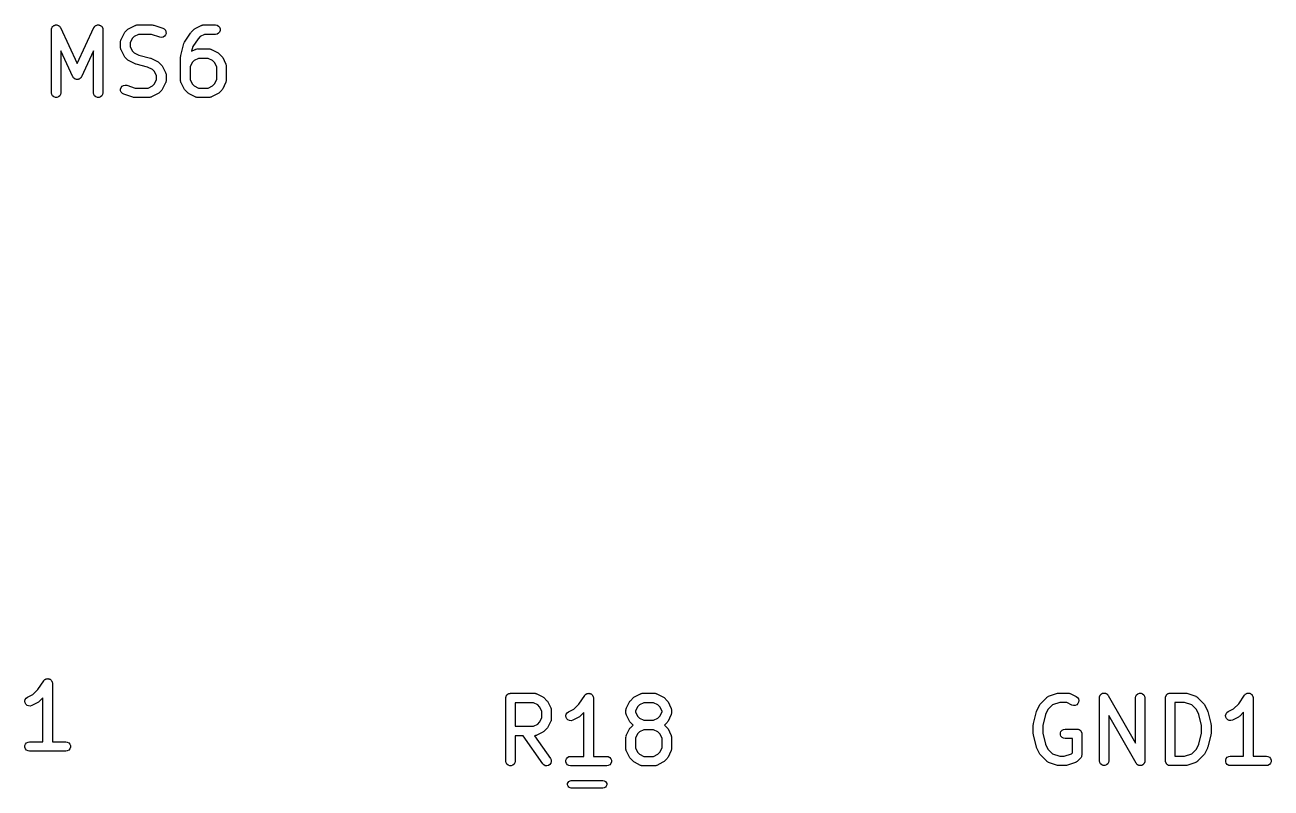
# Model space of a CAD drawing. Extents: x 83.4 to 168.1, y -157.3 to -85.4.
# Drawn here: x 145.28 to 165.02, y -108.34 to -96.25 of the extents above; entities that cross this region are included whole.
import ezdxf

# ---------------------------------------------------------------- set-up
doc = ezdxf.new("R2010")
doc.units = 0
doc.header["$MEASUREMENT"] = 0
doc.layers.add('BLACK', color=7, linetype='CONTINUOUS')

msp = doc.modelspace()

# ---------------------------------------------------------------- linework, layer by layer
at = {"layer": 'Black'}
for p, q in [((145.696, -96.3239), (145.698, -96.3143)), ((145.696, -97.3239), (145.696, -96.3239)), ((145.698, -96.3143), (145.699, -96.3046)), ((145.699, -96.3046), (145.7, -96.3016)), ((145.7, -96.3016), (145.701, -96.2983)), ((145.701, -96.2983), (145.706, -96.2898)), ((145.706, -96.2898), (145.71, -96.2809)), ((145.71, -96.2809), (145.712, -96.2786)), ((145.712, -96.2786), (145.714, -96.2757)), ((145.714, -96.2757), (145.721, -96.2694)), ((145.721, -96.2694), (145.728, -96.2625)), ((145.728, -96.2625), (145.731, -96.2611)), ((145.731, -96.2611), (145.734, -96.259)), ((145.734, -96.259), (145.743, -96.2556)), ((145.743, -96.2556), (145.752, -96.2515)), ((145.752, -96.2515), (145.755, -96.2512)), ((145.755, -96.2512), (145.758, -96.2501)), ((145.758, -96.2501), (145.768, -96.2501)), ((145.768, -96.2501), (145.778, -96.2492)), ((145.778, -96.2492), (145.781, -96.2501)), ((145.781, -96.2501), (145.784, -96.2501)), ((145.784, -96.2501), (145.794, -96.2534)), ((145.794, -96.2534), (145.803, -96.256)), ((145.803, -96.256), (145.806, -96.2579)), ((145.806, -96.2579), (145.809, -96.259)), ((145.809, -96.259), (145.816, -96.2653)), ((145.816, -96.2653), (145.824, -96.2709)), ((145.824, -96.2709), (145.826, -96.2736)), ((145.826, -96.2736), (145.829, -96.2757)), ((145.829, -96.2757), (145.834, -96.2842)), ((145.834, -96.2842), (145.839, -96.2922)), ((145.839, -96.2922), (146.105, -96.8609)), ((146.105, -96.8609), (146.37, -96.2922)), ((146.37, -96.2922), (146.376, -96.2842)), ((146.376, -96.2842), (146.381, -96.2757)), ((146.381, -96.2757), (146.383, -96.2736)), ((146.383, -96.2736), (146.385, -96.2709)), ((146.385, -96.2709), (146.393, -96.2653)), ((146.393, -96.2653), (146.4, -96.259)), ((146.4, -96.259), (146.404, -96.2579)), ((146.404, -96.2579), (146.406, -96.256)), ((146.406, -96.256), (146.416, -96.2534)), ((146.416, -96.2534), (146.425, -96.2501)), ((146.425, -96.2501), (146.428, -96.2501)), ((146.428, -96.2501), (146.431, -96.2492)), ((146.431, -96.2492), (146.441, -96.2501)), ((146.441, -96.2501), (146.451, -96.2501)), ((146.451, -96.2501), (146.454, -96.2512)), ((146.454, -96.2512), (146.457, -96.2515)), ((146.457, -96.2515), (146.466, -96.2556)), ((146.466, -96.2556), (146.475, -96.259)), ((146.475, -96.259), (146.478, -96.2611)), ((146.478, -96.2611), (146.481, -96.2625)), ((146.481, -96.2625), (146.488, -96.2694)), ((146.488, -96.2694), (146.495, -96.2757)), ((146.495, -96.2757), (146.497, -96.2786)), ((146.497, -96.2786), (146.499, -96.2809)), ((146.499, -96.2809), (146.504, -96.2898)), ((146.504, -96.2898), (146.508, -96.2983)), ((146.508, -96.2983), (146.509, -96.3016)), ((146.509, -96.3016), (146.51, -96.3046)), ((146.51, -96.3046), (146.511, -96.3143)), ((146.511, -96.3143), (146.513, -96.3239)), ((146.513, -96.3239), (146.513, -97.3239)), ((146.854, -96.376), (146.861, -96.3661)), ((146.861, -96.3661), (146.909, -96.3185)), ((146.909, -96.3185), (146.919, -96.3116)), ((146.919, -96.3116), (146.928, -96.3045)), ((146.928, -96.3045), (147.023, -96.2569)), ((147.023, -96.2569), (147.028, -96.2556)), ((147.028, -96.2556), (147.031, -96.2535)), ((147.031, -96.2535), (147.04, -96.2519)), ((147.04, -96.2519), (147.048, -96.2494)), ((147.048, -96.2494), (147.053, -96.2497)), ((147.053, -96.2497), (147.057, -96.2489)), ((147.057, -96.2489), (147.295, -96.2489)), ((147.295, -96.2489), (147.307, -96.251)), ((147.307, -96.251), (147.319, -96.2528)), ((147.319, -96.2528), (147.462, -96.3004)), ((147.462, -96.3004), (147.485, -96.3128)), ((147.485, -96.3128), (147.502, -96.3323)), ((147.502, -96.3323), (147.511, -96.3565)), ((147.511, -96.3565), (147.512, -96.3826)), ((147.904, -96.3722), (147.909, -96.3661)), ((147.909, -96.3661), (147.956, -96.3185)), ((147.956, -96.3185), (147.966, -96.3116)), ((147.966, -96.3116), (147.976, -96.3045)), ((147.976, -96.3045), (148.071, -96.2569)), ((148.071, -96.2569), (148.075, -96.2556)), ((148.075, -96.2556), (148.079, -96.2535)), ((148.079, -96.2535), (148.088, -96.2519)), ((148.088, -96.2519), (148.096, -96.2494)), ((148.096, -96.2494), (148.1, -96.2497)), ((148.1, -96.2497), (148.105, -96.2489)), ((148.105, -96.2489), (148.295, -96.2489)), ((148.295, -96.2489), (148.321, -96.2535)), ((148.321, -96.2535), (148.343, -96.2665)), ((148.343, -96.2665), (148.36, -96.2864)), ((148.36, -96.3614), (148.343, -96.3814)), ((148.36, -96.2864), (148.369, -96.3109)), ((148.369, -96.337), (148.36, -96.3614)), ((148.369, -96.3109), (148.369, -96.337)), ((146.792, -96.5058), (146.795, -96.4974)), ((146.792, -96.5102), (146.792, -96.5058)), ((146.792, -96.5144), (146.792, -96.5102)), ((146.792, -96.6097), (146.792, -96.5144)), ((146.795, -96.4974), (146.796, -96.4888)), ((146.796, -96.4888), (146.798, -96.485)), ((146.798, -96.485), (146.799, -96.4809)), ((146.799, -96.4809), (146.847, -96.3856)), ((146.847, -96.3856), (146.854, -96.376)), ((146.976, -96.4636), (146.942, -96.5321)), ((146.942, -96.5321), (146.942, -96.592)), ((147.006, -96.4332), (146.976, -96.4636)), ((147.075, -96.3989), (147.006, -96.4332)), ((147.283, -96.3989), (147.075, -96.3989)), ((147.414, -96.4427), (147.283, -96.3989)), ((147.44, -96.4465), (147.414, -96.4427)), ((147.466, -96.4413), (147.44, -96.4465)), ((147.488, -96.4277), (147.466, -96.4413)), ((147.504, -96.4073), (147.488, -96.4277)), ((147.512, -96.3826), (147.504, -96.4073)), ((147.746, -96.7343), (147.794, -96.5438)), ((147.794, -96.5438), (147.799, -96.5322)), ((147.799, -96.5322), (147.804, -96.5204)), ((147.804, -96.5204), (147.899, -96.3776)), ((147.899, -96.3776), (147.904, -96.3722)), ((148.02, -96.467), (147.936, -96.5928)), ((148.054, -96.4332), (148.02, -96.467)), ((148.122, -96.3989), (148.054, -96.4332)), ((148.295, -96.3989), (148.122, -96.3989)), ((148.321, -96.3944), (148.295, -96.3989)), ((148.343, -96.3814), (148.321, -96.3944)), ((146.037, -97.0699), (145.846, -96.662)), ((145.846, -96.662), (145.846, -97.3239)), ((146.363, -96.662), (146.173, -97.0699)), ((146.363, -97.3239), (146.363, -96.662)), ((146.792, -96.6139), (146.792, -96.6097)), ((146.792, -96.6182), (146.792, -96.6139)), ((146.795, -96.6267), (146.792, -96.6182)), ((146.796, -96.6353), (146.795, -96.6267)), ((146.798, -96.6391), (146.796, -96.6353)), ((146.799, -96.6432), (146.798, -96.6391)), ((146.847, -96.7384), (146.799, -96.6432)), ((146.854, -96.7481), (146.847, -96.7384)), ((146.861, -96.7579), (146.854, -96.7481)), ((146.909, -96.8055), (146.861, -96.7579)), ((146.942, -96.592), (146.976, -96.6605)), ((146.976, -96.6605), (147.006, -96.6909)), ((147.006, -96.6909), (147.083, -96.7294)), ((147.083, -96.7294), (147.266, -96.775)), ((147.744, -96.7525), (147.746, -96.7435)), ((147.744, -97.1335), (147.744, -96.7525)), ((147.746, -96.7435), (147.746, -96.7343)), ((147.936, -96.5928), (147.918, -96.6669)), ((147.918, -96.6669), (147.976, -96.6378)), ((147.976, -96.6378), (147.98, -96.6366)), ((147.98, -96.6366), (147.984, -96.6344)), ((147.984, -96.6344), (147.992, -96.6329)), ((147.992, -96.6329), (148.001, -96.6304)), ((148.001, -96.6304), (148.005, -96.6306)), ((148.005, -96.6306), (148.009, -96.6299)), ((148.009, -96.6299), (148.2, -96.6299)), ((148.2, -96.6299), (148.204, -96.6306)), ((148.204, -96.6306), (148.208, -96.6304)), ((148.208, -96.6304), (148.217, -96.6329)), ((148.217, -96.6329), (148.226, -96.6344)), ((148.226, -96.6344), (148.229, -96.6366)), ((148.229, -96.6366), (148.233, -96.6378)), ((148.233, -96.6378), (148.329, -96.6854)), ((148.329, -96.6854), (148.338, -96.6926)), ((148.338, -96.6926), (148.348, -96.6995)), ((148.348, -96.6995), (148.396, -96.7471)), ((148.396, -96.7471), (148.403, -96.7569)), ((148.403, -96.7569), (148.41, -96.7666)), ((146.919, -96.8124), (146.909, -96.8055)), ((146.928, -96.8196), (146.919, -96.8124)), ((147.023, -96.8672), (146.928, -96.8196)), ((147.031, -96.8696), (147.023, -96.8672)), ((147.039, -96.8729), (147.031, -96.8696)), ((147.221, -96.9185), (147.039, -96.8729)), ((147.298, -96.957), (147.221, -96.9185)), ((147.266, -96.775), (147.273, -96.7783)), ((147.273, -96.7783), (147.281, -96.7807)), ((147.281, -96.7807), (147.376, -96.8283)), ((147.329, -96.9874), (147.298, -96.957)), ((147.376, -96.8283), (147.386, -96.8355)), ((147.386, -96.8355), (147.396, -96.8423)), ((147.396, -96.8423), (147.443, -96.89)), ((147.443, -96.89), (147.45, -96.8998)), ((147.45, -96.8998), (147.457, -96.9095)), ((147.457, -96.9095), (147.505, -97.0047)), ((147.928, -96.8446), (147.894, -96.9131)), ((147.894, -96.9131), (147.894, -97.1158)), ((147.959, -96.8142), (147.928, -96.8446)), ((148.027, -96.7799), (147.959, -96.8142)), ((148.182, -96.7799), (148.027, -96.7799)), ((148.251, -96.8142), (148.182, -96.7799)), ((148.281, -96.8446), (148.251, -96.8142)), ((148.315, -96.9131), (148.281, -96.8446)), ((148.315, -97.1158), (148.315, -96.9131)), ((148.41, -96.7666), (148.457, -96.8618)), ((148.457, -96.8618), (148.459, -96.866)), ((148.459, -96.866), (148.461, -96.8697)), ((148.461, -96.8697), (148.462, -96.8784)), ((148.462, -96.8784), (148.465, -96.8868)), ((148.465, -96.8868), (148.465, -96.8911)), ((148.465, -96.8911), (148.465, -96.8954)), ((148.465, -96.8954), (148.465, -97.1335)), ((146.04, -97.0753), (146.037, -97.0699)), ((146.043, -97.0812), (146.04, -97.0753)), ((146.048, -97.0859), (146.043, -97.0812)), ((146.052, -97.0913), (146.048, -97.0859)), ((146.057, -97.095), (146.052, -97.0913)), ((146.062, -97.0997), (146.057, -97.095)), ((146.068, -97.1024), (146.062, -97.0997)), ((146.073, -97.1062), (146.068, -97.1024)), ((146.079, -97.1079), (146.073, -97.1062)), ((146.085, -97.1107), (146.079, -97.1079)), ((146.092, -97.1112), (146.085, -97.1107)), ((146.098, -97.1129), (146.092, -97.1112)), ((146.105, -97.1124), (146.098, -97.1129)), ((146.111, -97.1129), (146.105, -97.1124)), ((146.118, -97.1112), (146.111, -97.1129)), ((146.124, -97.1107), (146.118, -97.1112)), ((146.13, -97.1079), (146.124, -97.1107)), ((146.136, -97.1062), (146.13, -97.1079)), ((146.142, -97.1024), (146.136, -97.1062)), ((146.148, -97.0997), (146.142, -97.1024)), ((146.152, -97.095), (146.148, -97.0997)), ((146.158, -97.0913), (146.152, -97.095)), ((146.161, -97.0859), (146.158, -97.0913)), ((146.166, -97.0812), (146.161, -97.0859)), ((146.169, -97.0753), (146.166, -97.0812)), ((146.173, -97.0699), (146.169, -97.0753)), ((147.363, -97.0559), (147.329, -96.9874)), ((147.329, -97.1843), (147.363, -97.1158)), ((147.363, -97.1158), (147.363, -97.0559)), ((147.505, -97.0047), (147.506, -97.0088)), ((147.506, -97.0088), (147.508, -97.0126)), ((147.508, -97.1591), (147.506, -97.1629)), ((147.508, -97.0126), (147.51, -97.0212)), ((147.51, -97.1505), (147.508, -97.1591)), ((147.51, -97.0212), (147.512, -97.0297)), ((147.512, -97.142), (147.51, -97.1505)), ((147.512, -97.0297), (147.512, -97.034)), ((147.512, -97.034), (147.513, -97.0382)), ((147.513, -97.1335), (147.512, -97.1377)), ((147.512, -97.1377), (147.512, -97.142)), ((147.513, -97.0382), (147.513, -97.1335)), ((147.745, -97.1377), (147.744, -97.1335)), ((147.744, -97.142), (147.745, -97.1377)), ((147.747, -97.1505), (147.744, -97.142)), ((147.748, -97.1591), (147.747, -97.1505)), ((147.751, -97.1629), (147.748, -97.1591)), ((147.894, -97.1158), (147.928, -97.1843)), ((148.281, -97.1843), (148.315, -97.1158)), ((148.461, -97.1591), (148.459, -97.1629)), ((148.462, -97.1505), (148.461, -97.1591)), ((148.465, -97.142), (148.462, -97.1505)), ((148.465, -97.1335), (148.465, -97.1377)), ((148.465, -97.1377), (148.465, -97.142)), ((145.701, -97.3496), (145.696, -97.3239)), ((145.714, -97.3722), (145.701, -97.3496)), ((145.842, -97.3496), (145.829, -97.3722)), ((145.846, -97.3239), (145.842, -97.3496)), ((146.367, -97.3496), (146.363, -97.3239)), ((146.381, -97.3722), (146.367, -97.3496)), ((146.508, -97.3496), (146.495, -97.3722)), ((146.513, -97.3239), (146.508, -97.3496)), ((146.792, -97.2653), (146.801, -97.2406)), ((146.793, -97.2914), (146.792, -97.2653)), ((146.803, -97.3156), (146.793, -97.2914)), ((146.801, -97.2406), (146.817, -97.2202)), ((146.82, -97.3351), (146.803, -97.3156)), ((146.817, -97.2202), (146.839, -97.2066)), ((146.843, -97.3475), (146.82, -97.3351)), ((146.839, -97.2066), (146.864, -97.2014)), ((146.986, -97.3951), (146.843, -97.3475)), ((146.864, -97.2014), (146.89, -97.2052)), ((146.89, -97.2052), (147.022, -97.2489)), ((147.022, -97.2489), (147.23, -97.2489)), ((147.23, -97.2489), (147.298, -97.2147)), ((147.376, -97.3434), (147.281, -97.391)), ((147.298, -97.2147), (147.329, -97.1843)), ((147.386, -97.3362), (147.376, -97.3434)), ((147.396, -97.3294), (147.386, -97.3362)), ((147.443, -97.2817), (147.396, -97.3294)), ((147.45, -97.2719), (147.443, -97.2817)), ((147.457, -97.2622), (147.45, -97.2719)), ((147.505, -97.167), (147.457, -97.2622)), ((147.506, -97.1629), (147.505, -97.167)), ((147.752, -97.167), (147.751, -97.1629)), ((147.799, -97.2622), (147.752, -97.167)), ((147.807, -97.2719), (147.799, -97.2622)), ((147.813, -97.2817), (147.807, -97.2719)), ((147.861, -97.3294), (147.813, -97.2817)), ((147.871, -97.3362), (147.861, -97.3294)), ((147.881, -97.3434), (147.871, -97.3362)), ((147.976, -97.391), (147.881, -97.3434)), ((147.928, -97.1843), (147.959, -97.2147)), ((147.959, -97.2147), (148.027, -97.2489)), ((148.027, -97.2489), (148.182, -97.2489)), ((148.182, -97.2489), (148.251, -97.2147)), ((148.329, -97.3434), (148.233, -97.391)), ((148.251, -97.2147), (148.281, -97.1843)), ((148.338, -97.3362), (148.329, -97.3434)), ((148.348, -97.3294), (148.338, -97.3362)), ((148.396, -97.2817), (148.348, -97.3294)), ((148.403, -97.2719), (148.396, -97.2817)), ((148.41, -97.2622), (148.403, -97.2719)), ((148.457, -97.167), (148.41, -97.2622)), ((148.459, -97.1629), (148.457, -97.167)), ((145.734, -97.3889), (145.714, -97.3722)), ((145.758, -97.3978), (145.734, -97.3889)), ((145.784, -97.3978), (145.758, -97.3978)), ((145.809, -97.3889), (145.784, -97.3978)), ((145.829, -97.3722), (145.809, -97.3889)), ((146.4, -97.3889), (146.381, -97.3722)), ((146.425, -97.3978), (146.4, -97.3889)), ((146.451, -97.3978), (146.425, -97.3978)), ((146.475, -97.3889), (146.451, -97.3978)), ((146.495, -97.3722), (146.475, -97.3889)), ((146.998, -97.3969), (146.986, -97.3951)), ((147.009, -97.3989), (146.998, -97.3969)), ((147.247, -97.3989), (147.009, -97.3989)), ((147.252, -97.3982), (147.247, -97.3989)), ((147.256, -97.3985), (147.252, -97.3982)), ((147.264, -97.3959), (147.256, -97.3985)), ((147.273, -97.3944), (147.264, -97.3959)), ((147.277, -97.3923), (147.273, -97.3944)), ((147.281, -97.391), (147.277, -97.3923)), ((147.98, -97.3923), (147.976, -97.391)), ((147.984, -97.3944), (147.98, -97.3923)), ((147.992, -97.3959), (147.984, -97.3944)), ((148.001, -97.3985), (147.992, -97.3959)), ((148.005, -97.3982), (148.001, -97.3985)), ((148.009, -97.3989), (148.005, -97.3982)), ((148.2, -97.3989), (148.009, -97.3989)), ((148.204, -97.3982), (148.2, -97.3989)), ((148.208, -97.3985), (148.204, -97.3982)), ((148.217, -97.3959), (148.208, -97.3985)), ((148.226, -97.3944), (148.217, -97.3959)), ((148.229, -97.3923), (148.226, -97.3944)), ((148.233, -97.391), (148.229, -97.3923)), ((145.574, -106.642), (145.577, -106.639)), ((145.577, -106.639), (145.579, -106.635)), ((145.579, -106.635), (145.586, -106.63)), ((145.586, -106.63), (145.592, -106.623)), ((145.592, -106.623), (145.596, -106.621)), ((145.596, -106.621), (145.599, -106.619)), ((145.599, -106.619), (145.607, -106.615)), ((145.607, -106.615), (145.615, -106.611)), ((145.615, -106.611), (145.62, -106.611)), ((145.62, -106.611), (145.623, -106.61)), ((145.623, -106.61), (145.632, -106.61)), ((145.632, -106.61), (145.641, -106.609)), ((145.641, -106.609), (145.645, -106.61)), ((145.645, -106.61), (145.649, -106.61)), ((145.649, -106.61), (145.658, -106.613)), ((145.658, -106.613), (145.667, -106.615)), ((145.667, -106.615), (145.67, -106.617)), ((145.67, -106.617), (145.674, -106.619)), ((145.674, -106.619), (145.681, -106.624)), ((145.681, -106.624), (145.688, -106.629)), ((145.688, -106.629), (145.691, -106.633)), ((145.691, -106.633), (145.694, -106.635)), ((145.694, -106.635), (145.698, -106.643)), ((145.402, -106.86), (145.483, -106.779)), ((145.483, -106.779), (145.574, -106.642)), ((145.698, -106.643), (145.704, -106.65)), ((145.704, -106.65), (145.705, -106.654)), ((145.705, -106.654), (145.707, -106.658)), ((145.707, -106.658), (145.708, -106.667)), ((145.708, -106.667), (145.711, -106.675)), ((145.711, -106.675), (145.711, -106.679)), ((145.711, -106.679), (145.711, -106.683)), ((145.711, -106.683), (145.711, -107.608)), ((145.276, -106.965), (145.282, -106.939)), ((145.279, -106.991), (145.276, -106.965)), ((145.291, -107.014), (145.279, -106.991)), ((145.282, -106.939), (145.296, -106.918)), ((145.309, -107.032), (145.291, -107.014)), ((145.296, -106.918), (145.317, -106.902)), ((145.333, -107.042), (145.309, -107.032)), ((145.317, -106.902), (145.402, -106.86)), ((145.48, -106.989), (145.384, -107.036)), ((145.489, -106.981), (145.48, -106.989)), ((145.499, -106.975), (145.489, -106.981)), ((145.561, -106.912), (145.499, -106.975)), ((145.561, -107.608), (145.561, -106.912)), ((152.896, -106.916), (152.897, -106.909)), ((152.896, -107.916), (152.896, -106.916)), ((152.897, -106.903), (152.9, -106.896)), ((152.897, -106.909), (152.897, -106.903)), ((152.9, -106.896), (152.901, -106.89)), ((152.901, -106.89), (152.904, -106.884)), ((152.904, -106.884), (152.906, -106.878)), ((152.906, -106.878), (152.91, -106.873)), ((152.91, -106.873), (152.914, -106.867)), ((152.914, -106.867), (152.919, -106.863)), ((152.919, -106.863), (152.923, -106.858)), ((152.923, -106.858), (152.929, -106.855)), ((152.929, -106.855), (152.934, -106.851)), ((152.934, -106.851), (152.94, -106.848)), ((152.94, -106.848), (152.946, -106.845)), ((152.946, -106.845), (152.952, -106.844)), ((152.952, -106.844), (152.958, -106.842)), ((152.958, -106.842), (152.965, -106.842)), ((152.965, -106.842), (152.971, -106.841)), ((152.971, -106.841), (153.352, -106.841)), ((153.046, -106.991), (153.046, -107.364)), ((153.334, -106.991), (153.046, -106.991)), ((153.403, -107.025), (153.334, -106.991)), ((153.352, -106.841), (153.356, -106.841)), ((153.356, -106.841), (153.361, -106.841)), ((153.361, -106.841), (153.369, -106.844)), ((153.369, -106.844), (153.378, -106.845)), ((153.378, -106.845), (153.382, -106.847)), ((153.382, -106.847), (153.386, -106.849)), ((153.386, -106.849), (153.481, -106.896)), ((153.433, -107.055), (153.403, -107.025)), ((153.481, -106.896), (153.491, -106.903)), ((153.491, -106.903), (153.5, -106.91)), ((153.5, -106.91), (153.548, -106.958)), ((153.548, -106.958), (153.555, -106.968)), ((153.555, -106.968), (153.562, -106.977)), ((153.562, -106.977), (153.61, -107.073)), ((153.974, -107.092), (154.056, -107.011)), ((154.056, -107.011), (154.147, -106.874)), ((154.147, -106.874), (154.15, -106.871)), ((154.15, -106.871), (154.152, -106.867)), ((154.152, -106.867), (154.159, -106.862)), ((154.159, -106.862), (154.165, -106.855)), ((154.165, -106.855), (154.169, -106.853)), ((154.169, -106.853), (154.172, -106.851)), ((154.172, -106.851), (154.18, -106.848)), ((154.18, -106.848), (154.188, -106.844)), ((154.188, -106.844), (154.192, -106.843)), ((154.192, -106.843), (154.196, -106.842)), ((154.196, -106.842), (154.205, -106.842)), ((154.205, -106.842), (154.214, -106.841)), ((154.214, -106.841), (154.218, -106.842)), ((154.218, -106.842), (154.222, -106.842)), ((154.222, -106.842), (154.231, -106.845)), ((154.231, -106.845), (154.239, -106.847)), ((154.239, -106.847), (154.243, -106.849)), ((154.243, -106.849), (154.247, -106.851)), ((154.247, -106.851), (154.254, -106.856)), ((154.254, -106.856), (154.261, -106.861)), ((154.261, -106.861), (154.264, -106.865)), ((154.264, -106.865), (154.267, -106.867)), ((154.267, -106.867), (154.271, -106.875)), ((154.271, -106.875), (154.277, -106.882)), ((154.277, -106.882), (154.278, -106.886)), ((154.278, -106.886), (154.28, -106.89)), ((154.28, -106.89), (154.281, -106.899)), ((154.281, -106.899), (154.284, -106.907)), ((154.284, -106.907), (154.284, -106.912)), ((154.284, -106.912), (154.284, -106.916)), ((154.284, -106.916), (154.284, -107.841)), ((154.809, -107.073), (154.857, -106.977)), ((154.857, -106.977), (154.864, -106.968)), ((154.864, -106.968), (154.871, -106.958)), ((154.871, -106.958), (154.918, -106.91)), ((154.918, -106.91), (154.928, -106.903)), ((154.928, -106.903), (154.938, -106.896)), ((154.938, -106.896), (155.033, -106.849)), ((155.016, -107.025), (154.985, -107.055)), ((155.084, -106.991), (155.016, -107.025)), ((155.033, -106.849), (155.037, -106.847)), ((155.037, -106.847), (155.041, -106.845)), ((155.041, -106.845), (155.049, -106.844)), ((155.049, -106.844), (155.058, -106.841)), ((155.058, -106.841), (155.062, -106.841)), ((155.062, -106.841), (155.066, -106.841)), ((155.066, -106.841), (155.257, -106.841)), ((155.239, -106.991), (155.084, -106.991)), ((155.308, -107.025), (155.239, -106.991)), ((155.257, -106.841), (155.261, -106.841)), ((155.261, -106.841), (155.265, -106.841)), ((155.265, -106.841), (155.274, -106.844)), ((155.274, -106.844), (155.283, -106.845)), ((155.283, -106.845), (155.286, -106.847)), ((155.286, -106.847), (155.29, -106.849)), ((155.29, -106.849), (155.386, -106.896)), ((155.338, -107.055), (155.308, -107.025)), ((155.386, -106.896), (155.395, -106.903)), ((155.395, -106.903), (155.405, -106.91)), ((155.405, -106.91), (155.453, -106.958)), ((155.453, -106.958), (155.46, -106.968)), ((155.46, -106.968), (155.467, -106.977)), ((155.467, -106.977), (155.514, -107.073)), ((161.311, -107.117), (161.359, -107.021)), ((161.359, -107.021), (161.366, -107.012)), ((161.366, -107.012), (161.373, -107.002)), ((161.373, -107.002), (161.468, -106.907)), ((161.468, -106.907), (161.472, -106.904)), ((161.472, -106.904), (161.475, -106.901)), ((161.475, -106.901), (161.482, -106.897)), ((161.482, -106.897), (161.49, -106.892)), ((161.562, -107.025), (161.488, -107.099)), ((161.49, -106.892), (161.494, -106.891)), ((161.494, -106.891), (161.498, -106.889)), ((161.498, -106.889), (161.64, -106.841)), ((161.676, -106.987), (161.562, -107.025)), ((161.64, -106.841), (161.652, -106.839)), ((161.652, -106.839), (161.664, -106.837)), ((161.664, -106.837), (161.807, -106.837)), ((161.789, -106.987), (161.676, -106.987)), ((161.869, -107.027), (161.789, -106.987)), ((161.807, -106.837), (161.811, -106.838)), ((161.811, -106.838), (161.816, -106.838)), ((161.816, -106.838), (161.824, -106.84)), ((161.824, -106.84), (161.833, -106.842)), ((161.833, -106.842), (161.836, -106.844)), ((161.836, -106.844), (161.84, -106.845)), ((161.84, -106.845), (161.936, -106.893)), ((161.894, -107.034), (161.869, -107.027)), ((161.92, -107.033), (161.894, -107.034)), ((161.944, -107.022), (161.92, -107.033)), ((161.936, -106.893), (161.957, -106.908)), ((161.962, -107.004), (161.944, -107.022)), ((161.957, -106.908), (161.971, -106.93)), ((161.974, -106.981), (161.962, -107.004)), ((161.971, -106.93), (161.977, -106.955)), ((161.977, -106.955), (161.974, -106.981)), ((162.303, -106.912), (162.305, -106.905)), ((162.303, -107.912), (162.303, -106.912)), ((162.305, -106.899), (162.307, -106.893)), ((162.305, -106.905), (162.305, -106.899)), ((162.307, -106.893), (162.308, -106.886)), ((162.308, -106.886), (162.311, -106.881)), ((162.311, -106.881), (162.314, -106.874)), ((162.314, -106.874), (162.318, -106.869)), ((162.318, -106.869), (162.321, -106.864)), ((162.321, -106.864), (162.326, -106.86)), ((162.326, -106.86), (162.33, -106.854)), ((162.33, -106.854), (162.336, -106.851)), ((162.336, -106.851), (162.341, -106.847)), ((162.341, -106.847), (162.347, -106.845)), ((162.347, -106.845), (162.353, -106.841)), ((162.353, -106.841), (162.359, -106.84)), ((162.359, -106.84), (162.365, -106.838)), ((162.365, -106.838), (162.372, -106.838)), ((162.372, -106.838), (162.379, -106.837)), ((162.379, -106.837), (162.385, -106.838)), ((162.385, -106.838), (162.391, -106.838)), ((162.391, -106.838), (162.398, -106.841)), ((162.398, -106.841), (162.404, -106.842)), ((162.404, -106.842), (162.41, -106.845)), ((162.41, -106.845), (162.416, -106.847)), ((162.416, -106.847), (162.421, -106.851)), ((162.421, -106.851), (162.427, -106.855)), ((162.427, -106.855), (162.431, -106.86)), ((162.431, -106.86), (162.436, -106.864)), ((162.436, -106.864), (162.439, -106.87)), ((162.439, -106.87), (162.444, -106.875)), ((162.444, -106.875), (162.875, -107.63)), ((162.875, -106.912), (162.879, -106.886)), ((162.875, -107.63), (162.875, -106.912)), ((162.879, -106.886), (162.892, -106.864)), ((162.892, -106.864), (162.912, -106.847)), ((162.912, -106.847), (162.937, -106.838)), ((162.937, -106.838), (162.963, -106.838)), ((162.963, -106.838), (162.987, -106.847)), ((162.987, -106.847), (163.007, -106.864)), ((163.007, -106.864), (163.02, -106.886)), ((163.02, -106.886), (163.025, -106.912)), ((163.025, -106.912), (163.025, -107.912)), ((163.351, -106.912), (163.352, -106.906)), ((163.351, -107.912), (163.351, -106.912)), ((163.352, -106.899), (163.354, -106.893)), ((163.352, -106.906), (163.352, -106.899)), ((163.354, -106.893), (163.356, -106.886)), ((163.356, -106.886), (163.359, -106.881)), ((163.359, -106.881), (163.361, -106.875)), ((163.361, -106.875), (163.365, -106.87)), ((163.365, -106.87), (163.369, -106.864)), ((163.369, -106.864), (163.374, -106.86)), ((163.374, -106.86), (163.378, -106.855)), ((163.378, -106.855), (163.383, -106.851)), ((163.383, -106.851), (163.389, -106.847)), ((163.389, -106.847), (163.395, -106.845)), ((163.395, -106.845), (163.4, -106.842)), ((163.4, -106.842), (163.407, -106.84)), ((163.407, -106.84), (163.413, -106.838)), ((163.413, -106.838), (163.42, -106.838)), ((163.42, -106.838), (163.426, -106.837)), ((163.426, -106.837), (163.664, -106.837)), ((163.501, -106.987), (163.501, -107.837)), ((163.652, -106.987), (163.501, -106.987)), ((163.766, -107.025), (163.652, -106.987)), ((163.664, -106.837), (163.676, -106.839)), ((163.676, -106.839), (163.688, -106.841)), ((163.688, -106.841), (163.831, -106.889)), ((163.841, -107.099), (163.766, -107.025)), ((163.831, -106.889), (163.834, -106.891)), ((163.834, -106.891), (163.839, -106.892)), ((163.839, -106.892), (163.846, -106.897)), ((163.846, -106.897), (163.854, -106.901)), ((163.854, -106.901), (163.856, -106.904)), ((163.856, -106.904), (163.86, -106.907)), ((163.86, -106.907), (163.955, -107.002)), ((163.955, -107.002), (163.962, -107.012)), ((163.962, -107.012), (163.969, -107.021)), ((163.969, -107.021), (164.017, -107.117)), ((164.429, -107.089), (164.511, -107.007)), ((164.511, -107.007), (164.602, -106.87)), ((164.602, -106.87), (164.605, -106.867)), ((164.605, -106.867), (164.607, -106.864)), ((164.607, -106.864), (164.613, -106.858)), ((164.613, -106.858), (164.62, -106.852)), ((164.62, -106.852), (164.623, -106.85)), ((164.623, -106.85), (164.627, -106.847)), ((164.627, -106.847), (164.635, -106.844)), ((164.635, -106.844), (164.643, -106.84)), ((164.643, -106.84), (164.647, -106.84)), ((164.647, -106.84), (164.651, -106.838)), ((164.651, -106.838), (164.66, -106.838)), ((164.66, -106.838), (164.669, -106.837)), ((164.669, -106.837), (164.673, -106.838)), ((164.673, -106.838), (164.677, -106.838)), ((164.677, -106.838), (164.686, -106.841)), ((164.686, -106.841), (164.694, -106.843)), ((164.694, -106.843), (164.698, -106.846)), ((164.698, -106.846), (164.702, -106.847)), ((164.702, -106.847), (164.708, -106.853)), ((164.708, -106.853), (164.716, -106.858)), ((164.716, -106.858), (164.718, -106.861)), ((164.718, -106.861), (164.722, -106.864)), ((164.722, -106.864), (164.726, -106.872)), ((164.726, -106.872), (164.731, -106.879)), ((164.731, -106.879), (164.732, -106.883)), ((164.732, -106.883), (164.735, -106.886)), ((164.735, -106.886), (164.736, -106.895)), ((164.736, -106.895), (164.739, -106.904)), ((164.739, -106.904), (164.738, -106.908)), ((164.738, -106.908), (164.739, -106.912)), ((164.739, -106.912), (164.739, -107.837)), ((145.359, -107.044), (145.333, -107.042)), ((145.384, -107.036), (145.359, -107.044)), ((153.468, -107.124), (153.433, -107.055)), ((153.433, -107.3), (153.468, -107.231)), ((153.468, -107.231), (153.468, -107.124)), ((153.61, -107.073), (153.611, -107.077)), ((153.611, -107.077), (153.613, -107.08)), ((153.613, -107.08), (153.615, -107.089)), ((153.615, -107.089), (153.617, -107.098)), ((153.617, -107.098), (153.617, -107.102)), ((153.617, -107.102), (153.618, -107.106)), ((153.618, -107.106), (153.618, -107.249)), ((153.849, -107.197), (153.855, -107.172)), ((153.852, -107.223), (153.849, -107.197)), ((153.863, -107.246), (153.852, -107.223)), ((153.855, -107.172), (153.869, -107.15)), ((153.869, -107.15), (153.89, -107.134)), ((153.89, -107.134), (153.974, -107.092)), ((154.052, -107.221), (153.957, -107.268)), ((154.062, -107.214), (154.052, -107.221)), ((154.072, -107.207), (154.062, -107.214)), ((154.134, -107.144), (154.072, -107.207)), ((154.134, -107.841), (154.134, -107.144)), ((154.801, -107.098), (154.804, -107.089)), ((154.802, -107.102), (154.801, -107.098)), ((154.801, -107.106), (154.802, -107.102)), ((154.801, -107.154), (154.801, -107.106)), ((154.802, -107.158), (154.801, -107.154)), ((154.801, -107.162), (154.802, -107.158)), ((154.804, -107.171), (154.801, -107.162)), ((154.804, -107.089), (154.805, -107.08)), ((154.805, -107.179), (154.804, -107.171)), ((154.805, -107.08), (154.808, -107.077)), ((154.808, -107.183), (154.805, -107.179)), ((154.808, -107.077), (154.809, -107.073)), ((154.809, -107.187), (154.808, -107.183)), ((154.857, -107.283), (154.809, -107.187)), ((154.985, -107.055), (154.951, -107.124)), ((154.951, -107.124), (154.951, -107.136)), ((154.951, -107.136), (154.985, -107.205)), ((154.985, -107.205), (155.016, -107.235)), ((155.308, -107.235), (155.338, -107.205)), ((155.372, -107.124), (155.338, -107.055)), ((155.338, -107.205), (155.372, -107.136)), ((155.372, -107.136), (155.372, -107.124)), ((155.514, -107.187), (155.467, -107.283)), ((155.514, -107.073), (155.516, -107.077)), ((155.516, -107.183), (155.514, -107.187)), ((155.516, -107.077), (155.518, -107.08)), ((155.518, -107.179), (155.516, -107.183)), ((155.518, -107.08), (155.519, -107.089)), ((155.519, -107.171), (155.518, -107.179)), ((155.519, -107.089), (155.522, -107.098)), ((155.522, -107.162), (155.519, -107.171)), ((155.522, -107.098), (155.522, -107.102)), ((155.522, -107.102), (155.522, -107.106)), ((155.522, -107.106), (155.522, -107.154)), ((155.522, -107.154), (155.522, -107.158)), ((155.522, -107.158), (155.522, -107.162)), ((161.258, -107.322), (161.306, -107.132)), ((161.306, -107.132), (161.309, -107.124)), ((161.309, -107.124), (161.311, -107.117)), ((161.449, -107.176), (161.406, -107.35)), ((161.488, -107.099), (161.449, -107.176)), ((162.885, -107.949), (162.453, -107.194)), ((162.453, -107.194), (162.453, -107.912)), ((163.879, -107.176), (163.841, -107.099)), ((163.922, -107.35), (163.879, -107.176)), ((164.017, -107.117), (164.019, -107.124)), ((164.019, -107.124), (164.023, -107.132)), ((164.023, -107.132), (164.07, -107.322)), ((164.304, -107.193), (164.31, -107.168)), ((164.306, -107.219), (164.304, -107.193)), ((164.318, -107.242), (164.306, -107.219)), ((164.31, -107.168), (164.324, -107.146)), ((164.324, -107.146), (164.345, -107.131)), ((164.345, -107.131), (164.429, -107.089)), ((164.507, -107.217), (164.412, -107.265)), ((164.517, -107.21), (164.507, -107.217)), ((164.527, -107.203), (164.517, -107.21)), ((164.589, -107.141), (164.527, -107.203)), ((164.589, -107.837), (164.589, -107.141)), ((153.046, -107.364), (153.334, -107.364)), ((153.334, -107.364), (153.403, -107.33)), ((153.403, -107.33), (153.433, -107.3)), ((153.548, -107.397), (153.5, -107.445)), ((153.555, -107.387), (153.548, -107.397)), ((153.562, -107.378), (153.555, -107.387)), ((153.61, -107.283), (153.562, -107.378)), ((153.611, -107.278), (153.61, -107.283)), ((153.613, -107.275), (153.611, -107.278)), ((153.615, -107.266), (153.613, -107.275)), ((153.617, -107.258), (153.615, -107.266)), ((153.618, -107.249), (153.617, -107.253)), ((153.617, -107.253), (153.617, -107.258)), ((153.882, -107.264), (153.863, -107.246)), ((153.906, -107.274), (153.882, -107.264)), ((153.932, -107.276), (153.906, -107.274)), ((153.957, -107.268), (153.932, -107.276)), ((154.809, -107.501), (154.857, -107.406)), ((154.864, -107.292), (154.857, -107.283)), ((154.857, -107.406), (154.864, -107.396)), ((154.871, -107.302), (154.864, -107.292)), ((154.864, -107.396), (154.871, -107.386)), ((154.913, -107.344), (154.871, -107.302)), ((154.871, -107.386), (154.913, -107.344)), ((155.016, -107.235), (155.084, -107.269)), ((155.084, -107.419), (155.016, -107.453)), ((155.084, -107.269), (155.239, -107.269)), ((155.239, -107.419), (155.084, -107.419)), ((155.239, -107.269), (155.308, -107.235)), ((155.308, -107.453), (155.239, -107.419)), ((155.453, -107.302), (155.411, -107.344)), ((155.411, -107.344), (155.453, -107.386)), ((155.46, -107.292), (155.453, -107.302)), ((155.453, -107.386), (155.46, -107.396)), ((155.467, -107.283), (155.46, -107.292)), ((155.46, -107.396), (155.467, -107.406)), ((155.467, -107.406), (155.514, -107.501)), ((161.256, -107.341), (161.257, -107.332)), ((161.256, -107.483), (161.256, -107.341)), ((161.257, -107.332), (161.258, -107.322)), ((161.406, -107.35), (161.406, -107.474)), ((161.694, -107.446), (161.711, -107.426)), ((161.711, -107.426), (161.734, -107.413)), ((161.734, -107.413), (161.759, -107.408)), ((161.759, -107.408), (161.95, -107.408)), ((161.95, -107.408), (161.956, -107.41)), ((161.956, -107.41), (161.963, -107.41)), ((161.963, -107.41), (161.969, -107.412)), ((161.969, -107.412), (161.975, -107.413)), ((161.975, -107.413), (161.981, -107.416)), ((161.981, -107.416), (161.987, -107.419)), ((161.987, -107.419), (161.992, -107.423)), ((161.992, -107.423), (161.998, -107.426)), ((161.998, -107.426), (162.002, -107.431)), ((163.922, -107.474), (163.922, -107.35)), ((164.07, -107.322), (164.071, -107.332)), ((164.071, -107.332), (164.072, -107.341)), ((164.072, -107.341), (164.072, -107.483)), ((164.337, -107.26), (164.318, -107.242)), ((164.361, -107.271), (164.337, -107.26)), ((164.387, -107.272), (164.361, -107.271)), ((164.412, -107.265), (164.387, -107.272)), ((145.286, -107.646), (145.303, -107.626)), ((145.303, -107.626), (145.325, -107.613)), ((145.325, -107.613), (145.351, -107.608)), ((145.351, -107.608), (145.561, -107.608)), ((145.711, -107.608), (145.922, -107.608)), ((145.922, -107.608), (145.948, -107.613)), ((145.948, -107.613), (145.97, -107.626)), ((145.97, -107.626), (145.987, -107.646)), ((153.17, -107.514), (153.046, -107.514)), ((153.046, -107.514), (153.046, -107.916)), ((153.481, -107.959), (153.17, -107.514)), ((153.356, -107.514), (153.353, -107.514)), ((153.353, -107.514), (153.604, -107.873)), ((153.361, -107.514), (153.356, -107.514)), ((153.369, -107.511), (153.361, -107.514)), ((153.378, -107.51), (153.369, -107.511)), ((153.382, -107.508), (153.378, -107.51)), ((153.386, -107.507), (153.382, -107.508)), ((153.481, -107.459), (153.386, -107.507)), ((153.491, -107.452), (153.481, -107.459)), ((153.5, -107.445), (153.491, -107.452)), ((154.801, -107.526), (154.804, -107.518)), ((154.802, -107.53), (154.801, -107.526)), ((154.801, -107.535), (154.802, -107.53)), ((154.801, -107.725), (154.801, -107.535)), ((154.804, -107.518), (154.805, -107.509)), ((154.805, -107.509), (154.808, -107.505)), ((154.808, -107.505), (154.809, -107.501)), ((154.985, -107.484), (154.951, -107.552)), ((154.951, -107.552), (154.951, -107.707)), ((155.016, -107.453), (154.985, -107.484)), ((155.338, -107.484), (155.308, -107.453)), ((155.372, -107.552), (155.338, -107.484)), ((155.372, -107.707), (155.372, -107.552)), ((155.514, -107.501), (155.516, -107.505)), ((155.516, -107.505), (155.518, -107.509)), ((155.518, -107.509), (155.519, -107.518)), ((155.519, -107.518), (155.522, -107.526)), ((155.522, -107.526), (155.522, -107.53)), ((155.522, -107.53), (155.522, -107.535)), ((155.522, -107.535), (155.522, -107.725)), ((161.257, -107.493), (161.256, -107.483)), ((161.258, -107.502), (161.257, -107.493)), ((161.306, -107.692), (161.258, -107.502)), ((161.406, -107.474), (161.449, -107.648)), ((161.685, -107.47), (161.694, -107.446)), ((161.685, -107.497), (161.685, -107.47)), ((161.694, -107.521), (161.685, -107.497)), ((161.711, -107.541), (161.694, -107.521)), ((161.734, -107.554), (161.711, -107.541)), ((161.759, -107.558), (161.734, -107.554)), ((161.875, -107.558), (161.759, -107.558)), ((161.875, -107.786), (161.875, -107.558)), ((162.002, -107.431), (162.007, -107.435)), ((162.007, -107.435), (162.011, -107.441)), ((162.011, -107.441), (162.015, -107.446)), ((162.015, -107.446), (162.017, -107.452)), ((162.017, -107.452), (162.02, -107.458)), ((162.02, -107.458), (162.021, -107.464)), ((162.021, -107.464), (162.024, -107.47)), ((162.024, -107.47), (162.024, -107.477)), ((162.024, -107.477), (162.025, -107.483)), ((162.025, -107.483), (162.025, -107.817)), ((163.879, -107.648), (163.922, -107.474)), ((164.07, -107.502), (164.023, -107.692)), ((164.071, -107.493), (164.07, -107.502)), ((164.072, -107.483), (164.071, -107.493)), ((145.277, -107.67), (145.286, -107.646)), ((145.277, -107.696), (145.277, -107.67)), ((145.286, -107.721), (145.277, -107.696)), ((145.303, -107.741), (145.286, -107.721)), ((145.325, -107.754), (145.303, -107.741)), ((145.351, -107.758), (145.325, -107.754)), ((145.922, -107.758), (145.351, -107.758)), ((145.948, -107.754), (145.922, -107.758)), ((145.97, -107.741), (145.948, -107.754)), ((145.987, -107.721), (145.97, -107.741)), ((145.987, -107.646), (145.996, -107.67)), ((145.996, -107.696), (145.987, -107.721)), ((145.996, -107.67), (145.996, -107.696)), ((154.802, -107.729), (154.801, -107.725)), ((154.801, -107.734), (154.802, -107.729)), ((154.804, -107.742), (154.801, -107.734)), ((154.805, -107.751), (154.804, -107.742)), ((154.808, -107.755), (154.805, -107.751)), ((154.809, -107.759), (154.808, -107.755)), ((154.857, -107.854), (154.809, -107.759)), ((154.951, -107.707), (154.985, -107.776)), ((154.985, -107.776), (155.016, -107.806)), ((155.016, -107.806), (155.084, -107.841)), ((155.239, -107.841), (155.308, -107.806)), ((155.308, -107.806), (155.338, -107.776)), ((155.338, -107.776), (155.372, -107.707)), ((155.514, -107.759), (155.467, -107.854)), ((155.516, -107.755), (155.514, -107.759)), ((155.518, -107.751), (155.516, -107.755)), ((155.519, -107.742), (155.518, -107.751)), ((155.522, -107.734), (155.519, -107.742)), ((155.522, -107.725), (155.522, -107.729)), ((155.522, -107.729), (155.522, -107.734)), ((161.309, -107.7), (161.306, -107.692)), ((161.311, -107.708), (161.309, -107.7)), ((161.359, -107.803), (161.311, -107.708)), ((161.366, -107.812), (161.359, -107.803)), ((161.373, -107.822), (161.366, -107.812)), ((161.468, -107.917), (161.373, -107.822)), ((161.449, -107.648), (161.488, -107.725)), ((161.488, -107.725), (161.562, -107.799)), ((161.562, -107.799), (161.676, -107.837)), ((161.747, -107.837), (161.862, -107.799)), ((161.862, -107.799), (161.875, -107.786)), ((162.025, -107.823), (162.022, -107.833)), ((162.025, -107.817), (162.024, -107.82)), ((162.024, -107.82), (162.025, -107.823)), ((163.652, -107.837), (163.766, -107.799)), ((163.766, -107.799), (163.841, -107.725)), ((163.841, -107.725), (163.879, -107.648)), ((163.955, -107.822), (163.86, -107.917)), ((163.962, -107.812), (163.955, -107.822)), ((163.969, -107.803), (163.962, -107.812)), ((164.017, -107.708), (163.969, -107.803)), ((164.019, -107.7), (164.017, -107.708)), ((164.023, -107.692), (164.019, -107.7)), ((152.901, -107.941), (152.896, -107.916)), ((152.914, -107.964), (152.901, -107.941)), ((152.934, -107.981), (152.914, -107.964)), ((152.958, -107.99), (152.934, -107.981)), ((152.984, -107.99), (152.958, -107.99)), ((153.009, -107.981), (152.984, -107.99)), ((153.029, -107.964), (153.009, -107.981)), ((153.042, -107.941), (153.029, -107.964)), ((153.046, -107.916), (153.042, -107.941)), ((153.5, -107.977), (153.481, -107.959)), ((153.523, -107.988), (153.5, -107.977)), ((153.549, -107.99), (153.523, -107.988)), ((153.574, -107.984), (153.549, -107.99)), ((153.596, -107.969), (153.574, -107.984)), ((153.611, -107.947), (153.596, -107.969)), ((153.604, -107.873), (153.615, -107.896)), ((153.617, -107.922), (153.611, -107.947)), ((153.615, -107.896), (153.617, -107.922)), ((153.85, -107.903), (153.859, -107.878)), ((153.85, -107.929), (153.85, -107.903)), ((153.859, -107.953), (153.85, -107.929)), ((153.859, -107.878), (153.875, -107.858)), ((153.875, -107.973), (153.859, -107.953)), ((153.875, -107.858), (153.898, -107.845)), ((153.898, -107.986), (153.875, -107.973)), ((153.898, -107.845), (153.924, -107.841)), ((153.924, -107.991), (153.898, -107.986)), ((153.924, -107.841), (154.134, -107.841)), ((154.495, -107.991), (153.924, -107.991)), ((154.284, -107.841), (154.495, -107.841)), ((154.495, -107.841), (154.521, -107.845)), ((154.521, -107.986), (154.495, -107.991)), ((154.521, -107.845), (154.543, -107.858)), ((154.543, -107.973), (154.521, -107.986)), ((154.543, -107.858), (154.56, -107.878)), ((154.56, -107.953), (154.543, -107.973)), ((154.56, -107.878), (154.569, -107.903)), ((154.569, -107.929), (154.56, -107.953)), ((154.569, -107.903), (154.569, -107.929)), ((154.864, -107.864), (154.857, -107.854)), ((154.871, -107.873), (154.864, -107.864)), ((154.918, -107.921), (154.871, -107.873)), ((154.928, -107.928), (154.918, -107.921)), ((154.938, -107.935), (154.928, -107.928)), ((155.033, -107.983), (154.938, -107.935)), ((155.037, -107.984), (155.033, -107.983)), ((155.041, -107.986), (155.037, -107.984)), ((155.049, -107.988), (155.041, -107.986)), ((155.058, -107.99), (155.049, -107.988)), ((155.062, -107.99), (155.058, -107.99)), ((155.066, -107.991), (155.062, -107.99)), ((155.257, -107.991), (155.066, -107.991)), ((155.084, -107.841), (155.239, -107.841)), ((155.261, -107.99), (155.257, -107.991)), ((155.265, -107.99), (155.261, -107.99)), ((155.274, -107.988), (155.265, -107.99)), ((155.283, -107.986), (155.274, -107.988)), ((155.286, -107.984), (155.283, -107.986)), ((155.29, -107.983), (155.286, -107.984)), ((155.386, -107.935), (155.29, -107.983)), ((155.395, -107.928), (155.386, -107.935)), ((155.405, -107.921), (155.395, -107.928)), ((155.453, -107.873), (155.405, -107.921)), ((155.46, -107.864), (155.453, -107.873)), ((155.467, -107.854), (155.46, -107.864)), ((161.472, -107.92), (161.468, -107.917)), ((161.475, -107.923), (161.472, -107.92)), ((161.482, -107.927), (161.475, -107.923)), ((161.49, -107.932), (161.482, -107.927)), ((161.494, -107.934), (161.49, -107.932)), ((161.498, -107.936), (161.494, -107.934)), ((161.64, -107.983), (161.498, -107.936)), ((161.652, -107.985), (161.64, -107.983)), ((161.664, -107.987), (161.652, -107.985)), ((161.759, -107.987), (161.664, -107.987)), ((161.676, -107.837), (161.747, -107.837)), ((161.771, -107.985), (161.759, -107.987)), ((161.783, -107.983), (161.771, -107.985)), ((161.926, -107.936), (161.783, -107.983)), ((161.93, -107.934), (161.926, -107.936)), ((161.934, -107.932), (161.93, -107.934)), ((161.941, -107.927), (161.934, -107.932)), ((161.949, -107.923), (161.941, -107.927)), ((161.952, -107.92), (161.949, -107.923)), ((161.955, -107.917), (161.952, -107.92)), ((162.003, -107.87), (161.955, -107.917)), ((162.005, -107.867), (162.003, -107.87)), ((162.007, -107.865), (162.005, -107.867)), ((162.012, -107.857), (162.007, -107.865)), ((162.018, -107.849), (162.012, -107.857)), ((162.019, -107.845), (162.018, -107.849)), ((162.02, -107.842), (162.019, -107.845)), ((162.022, -107.833), (162.02, -107.842)), ((162.308, -107.938), (162.303, -107.912)), ((162.321, -107.96), (162.308, -107.938)), ((162.341, -107.977), (162.321, -107.96)), ((162.365, -107.986), (162.341, -107.977)), ((162.391, -107.986), (162.365, -107.986)), ((162.416, -107.977), (162.391, -107.986)), ((162.436, -107.96), (162.416, -107.977)), ((162.449, -107.938), (162.436, -107.96)), ((162.453, -107.912), (162.449, -107.938)), ((162.889, -107.954), (162.885, -107.949)), ((162.892, -107.96), (162.889, -107.954)), ((162.897, -107.964), (162.892, -107.96)), ((162.901, -107.969), (162.897, -107.964)), ((162.907, -107.973), (162.901, -107.969)), ((162.912, -107.977), (162.907, -107.973)), ((162.918, -107.979), (162.912, -107.977)), ((162.924, -107.982), (162.918, -107.979)), ((162.93, -107.984), (162.924, -107.982)), ((162.937, -107.986), (162.93, -107.984)), ((162.943, -107.986), (162.937, -107.986)), ((162.949, -107.987), (162.943, -107.986)), ((162.956, -107.986), (162.949, -107.987)), ((162.963, -107.986), (162.956, -107.986)), ((162.969, -107.984), (162.963, -107.986)), ((162.975, -107.983), (162.969, -107.984)), ((162.981, -107.979), (162.975, -107.983)), ((162.987, -107.977), (162.981, -107.979)), ((162.992, -107.973), (162.987, -107.977)), ((162.998, -107.97), (162.992, -107.973)), ((163.002, -107.965), (162.998, -107.97)), ((163.007, -107.96), (163.002, -107.965)), ((163.01, -107.955), (163.007, -107.96)), ((163.015, -107.95), (163.01, -107.955)), ((163.017, -107.944), (163.015, -107.95)), ((163.02, -107.938), (163.017, -107.944)), ((163.021, -107.931), (163.02, -107.938)), ((163.024, -107.925), (163.021, -107.931)), ((163.025, -107.912), (163.024, -107.919)), ((163.024, -107.919), (163.024, -107.925)), ((163.352, -107.919), (163.351, -107.912)), ((163.352, -107.925), (163.352, -107.919)), ((163.354, -107.931), (163.352, -107.925)), ((163.356, -107.938), (163.354, -107.931)), ((163.359, -107.943), (163.356, -107.938)), ((163.361, -107.95), (163.359, -107.943)), ((163.365, -107.955), (163.361, -107.95)), ((163.369, -107.96), (163.365, -107.955)), ((163.374, -107.964), (163.369, -107.96)), ((163.378, -107.97), (163.374, -107.964)), ((163.383, -107.973), (163.378, -107.97)), ((163.389, -107.977), (163.383, -107.973)), ((163.395, -107.979), (163.389, -107.977)), ((163.4, -107.983), (163.395, -107.979)), ((163.407, -107.984), (163.4, -107.983)), ((163.413, -107.986), (163.407, -107.984)), ((163.42, -107.986), (163.413, -107.986)), ((163.426, -107.987), (163.42, -107.986)), ((163.664, -107.987), (163.426, -107.987)), ((163.501, -107.837), (163.652, -107.837)), ((163.676, -107.985), (163.664, -107.987)), ((163.688, -107.983), (163.676, -107.985)), ((163.831, -107.936), (163.688, -107.983)), ((163.834, -107.934), (163.831, -107.936)), ((163.839, -107.932), (163.834, -107.934)), ((163.846, -107.927), (163.839, -107.932)), ((163.854, -107.923), (163.846, -107.927)), ((163.856, -107.92), (163.854, -107.923)), ((163.86, -107.917), (163.856, -107.92)), ((164.305, -107.899), (164.313, -107.875)), ((164.305, -107.925), (164.305, -107.899)), ((164.313, -107.95), (164.305, -107.925)), ((164.313, -107.875), (164.33, -107.855)), ((164.33, -107.97), (164.313, -107.95)), ((164.33, -107.855), (164.353, -107.842)), ((164.353, -107.983), (164.33, -107.97)), ((164.353, -107.842), (164.378, -107.837)), ((164.378, -107.987), (164.353, -107.983)), ((164.378, -107.837), (164.589, -107.837)), ((164.95, -107.987), (164.378, -107.987)), ((164.739, -107.837), (164.95, -107.837)), ((164.95, -107.837), (164.975, -107.842)), ((164.975, -107.983), (164.95, -107.987)), ((164.975, -107.842), (164.998, -107.855)), ((164.998, -107.97), (164.975, -107.983)), ((164.998, -107.855), (165.015, -107.875)), ((165.015, -107.95), (164.998, -107.97)), ((165.015, -107.875), (165.024, -107.899)), ((165.024, -107.925), (165.015, -107.95)), ((165.024, -107.899), (165.024, -107.925)), ((153.876, -108.273), (153.884, -108.253)), ((153.876, -108.294), (153.876, -108.273)), ((153.884, -108.313), (153.876, -108.294)), ((153.884, -108.253), (153.897, -108.237)), ((153.897, -108.329), (153.884, -108.313)), ((153.897, -108.237), (153.915, -108.227)), ((153.915, -108.34), (153.897, -108.329)), ((153.915, -108.227), (153.935, -108.223)), ((153.935, -108.343), (153.915, -108.34)), ((153.935, -108.223), (154.435, -108.223)), ((154.435, -108.343), (153.935, -108.343)), ((154.435, -108.223), (154.456, -108.227)), ((154.456, -108.34), (154.435, -108.343)), ((154.456, -108.227), (154.474, -108.237)), ((154.474, -108.329), (154.456, -108.34)), ((154.474, -108.237), (154.487, -108.253)), ((154.487, -108.313), (154.474, -108.329)), ((154.487, -108.253), (154.495, -108.273)), ((154.495, -108.294), (154.487, -108.313)), ((154.495, -108.273), (154.495, -108.294))]:
    msp.add_line(p, q, dxfattribs=at)

doc.saveas('drawing.dxf')
